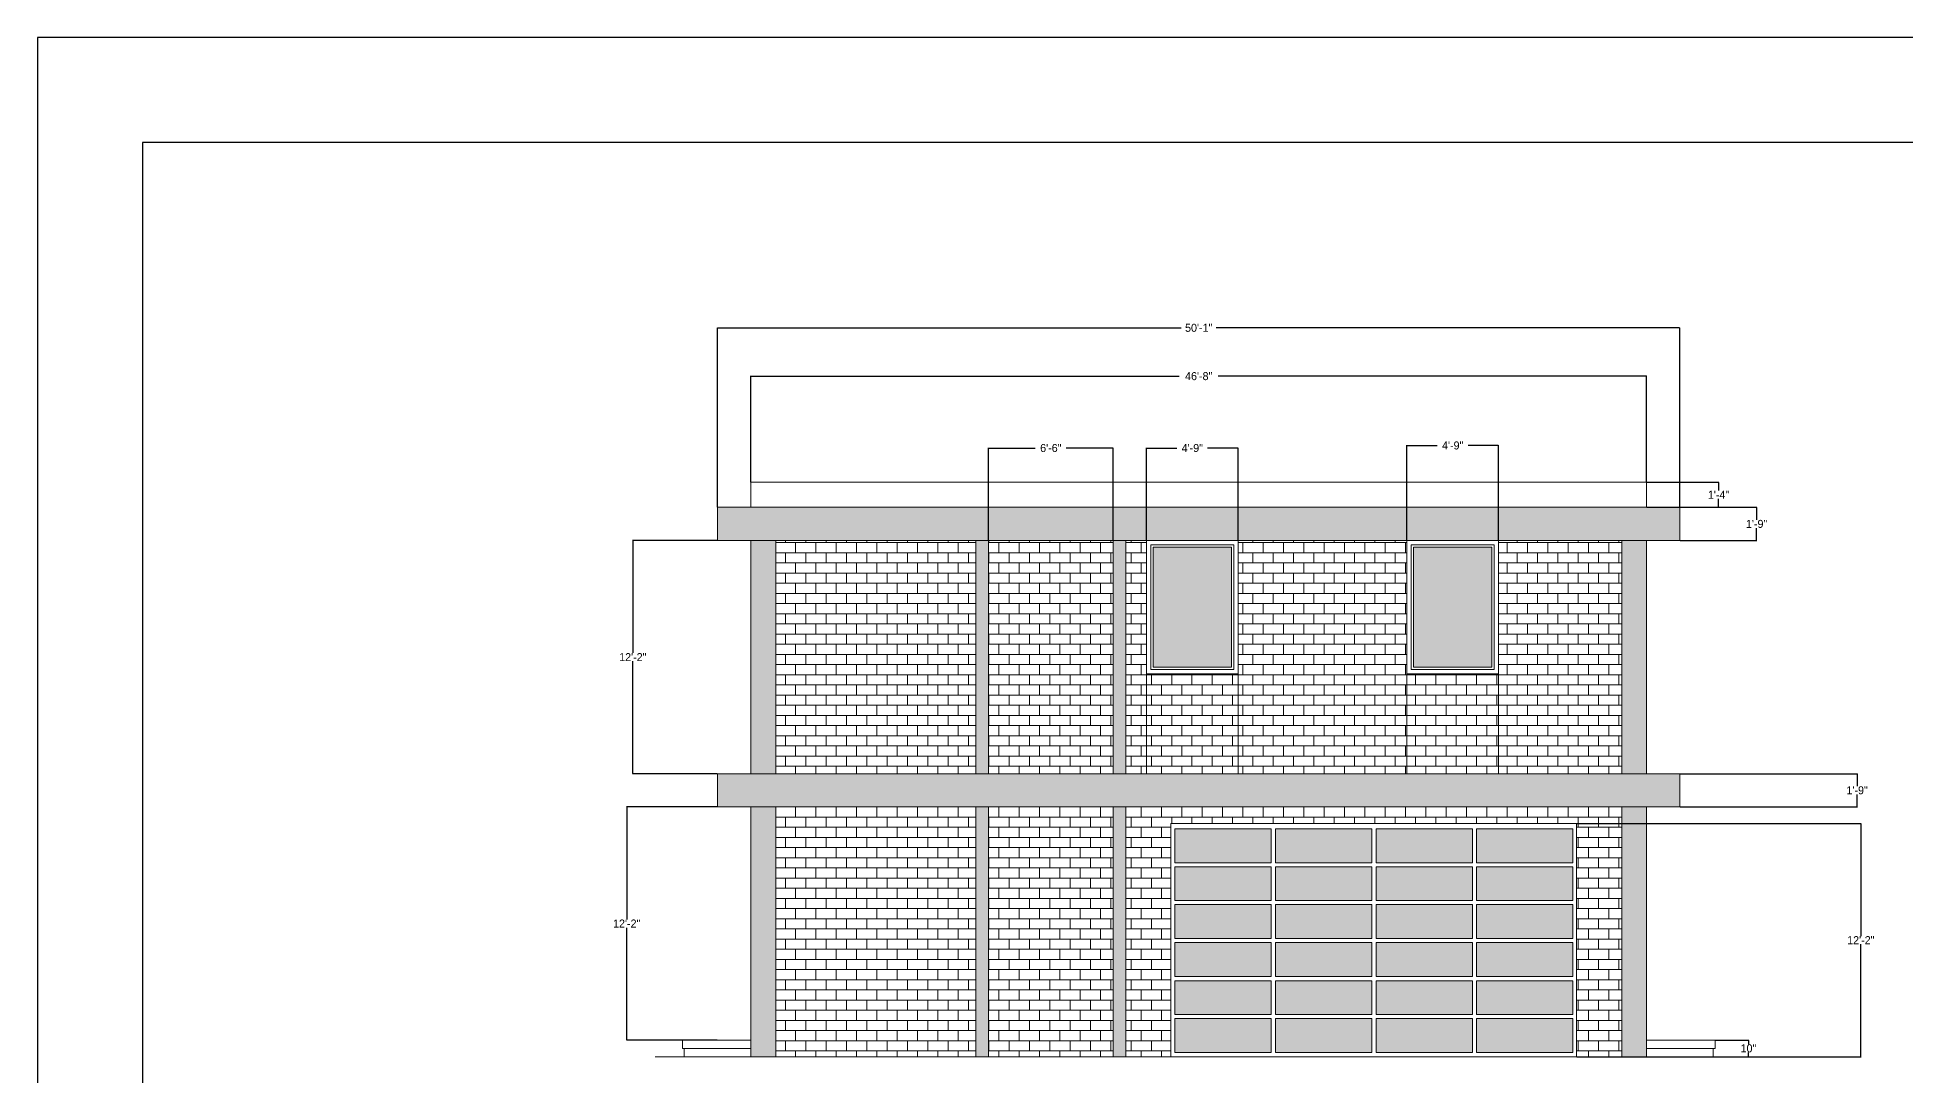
# Model space of a CAD drawing. Header units: millimetres. Extents: x 268 to 10756, y 109 to 4664.
# Drawn here: x 4045 to 5213, y 4015 to 4664 of the extents above; entities that cross this region are included whole.
import ezdxf

# ---------------------------------------------------------------- set-up
doc = ezdxf.new("R2010")
doc.units = ezdxf.units.MM
for name, color, linetype, lineweight in [('Dimention', 7, 'Continuous', 9), ('hatching', 7, 'Continuous', 9), ('section', 7, 'Continuous', 9)]:
    doc.layers.add(name, color=color, linetype=linetype, lineweight=lineweight)
doc.layers.add('Frame', color=7, linetype='Continuous')
doc.dimstyles.get("Standard").update_dxf_attribs({"dimtxt": 5, "dimasz": 0.18, "dimexe": 0.18, "dimexo": 0.0625, "dimgap": 0.09, "dimtad": 0, "dimtih": 1, "dimtoh": 1, "dimdec": 0, "dimzin": 0, "dimdsep": 46, "dimlunit": 4, "dimtxsty": 'Standard', "dimcen": 0.09, "dimadec": 1, "dimazin": 0, "dimtfac": 1, "dimtdec": 0, "dimtofl": 0, "dimtmove": 0, "dimatfit": 3, "dimfxl": 1, "dimfrac": 2, "dimtolj": 1, "dimtzin": 0, "dimarcsym": 0})

# ---------------------------------------------------------------- blocks, each defined once
blk = doc.blocks.new('*U103')
at = {"layer": 'section'}
blk.add_lwpolyline([(-30.1, 10.6), (30.1, 10.6), (30.1, -10.6), (-30.1, -10.6)], close=True, dxfattribs=at)
blk = doc.blocks.new('*U104')
at = {"layer": 'section', "color": 0, "linetype": 'ByBlock', "lineweight": -2, "transparency": 16777216}
for p in [(0, 118.6), (62.8, 118.6), (125.7, 118.6), (188.5, 118.6), (0, 94.9), (62.8, 94.9), (125.7, 94.9), (188.5, 94.9), (0, 71.2), (62.8, 71.2), (125.7, 71.2), (188.5, 71.2), (0, 47.5), (62.8, 47.5), (125.7, 47.5), (188.5, 47.5), (0, 23.7), (62.8, 23.7), (125.7, 23.7), (188.5, 23.7), (0, 0), (62.8, 0), (125.7, 0), (188.5, 0)]:
    blk.add_blockref('*U103', p, dxfattribs=at)
blk = doc.blocks.new('*D107')
at = {"layer": 'Defpoints', "color": 0, "transparency": 16777216}
for p in [(5007.1, 4172.9), (5007.1, 4027.3), (5184.7, 4027.3)]:
    blk.add_point(p, dxfattribs=at)
at = {"layer": 'Dimention', "color": 0, "lineweight": -2, "transparency": 16777216}
for p, q in [((5007.2, 4172.9), (5184.9, 4172.9)), ((5184.7, 4172.7), (5184.7, 4102.7)), ((5184.7, 4027.5), (5184.7, 4097.5)), ((5007.2, 4027.3), (5184.9, 4027.3))]:
    blk.add_line(p, q, dxfattribs=at)
at = {"layer": 'Dimention', "color": 0, "transparency": 16777216}
for points in [[(5184.6, 4172.7), (5184.7, 4172.7), (5184.7, 4172.9)], [(5184.6, 4027.5), (5184.7, 4027.5), (5184.7, 4027.3)]]:
    blk.add_solid(points, dxfattribs=at)
at = {"layer": 'Dimention', "color": 0, "transparency": 16777216, "insert": (5184.7, 4100.1), "char_height": 5, "attachment_point": 5}
blk.add_mtext('\\A1;12\'-2"', dxfattribs=at)
blk = doc.blocks.new('*D108')
at = {"layer": 'Defpoints', "color": 0, "transparency": 16777216}
for p in [(4470.3, 4183.3), (4413.6, 4037.7), (4470.3, 4037.7)]:
    blk.add_point(p, dxfattribs=at)
at = {"layer": 'Dimention', "color": 0, "lineweight": -2, "transparency": 16777216}
for p, q in [((4470.2, 4183.3), (4413.4, 4183.3)), ((4413.6, 4183.1), (4413.6, 4113.1)), ((4413.6, 4037.9), (4413.6, 4107.9)), ((4470.2, 4037.7), (4413.4, 4037.7))]:
    blk.add_line(p, q, dxfattribs=at)
at = {"layer": 'Dimention', "color": 0, "transparency": 16777216}
for points in [[(4413.6, 4183.1), (4413.6, 4183.1), (4413.6, 4183.3)], [(4413.6, 4037.9), (4413.6, 4037.9), (4413.6, 4037.7)]]:
    blk.add_solid(points, dxfattribs=at)
at = {"layer": 'Dimention', "color": 0, "transparency": 16777216, "insert": (4413.6, 4110.5), "char_height": 5, "attachment_point": 5}
blk.add_mtext('\\A1;12\'-2"', dxfattribs=at)
blk = doc.blocks.new('*D109')
at = {"layer": 'Defpoints', "color": 0, "transparency": 16777216}
for p in [(5093.6, 4037.7), (5093.6, 4027.3), (5114.5, 4027.3)]:
    blk.add_point(p, dxfattribs=at)
at = {"layer": 'Dimention', "color": 0, "lineweight": -2, "transparency": 16777216}
for p, q in [((5093.6, 4037.7), (5114.7, 4037.7)), ((5114.5, 4037.5), (5114.5, 4035.1)), ((5114.5, 4027.5), (5114.5, 4029.9)), ((5093.6, 4027.3), (5114.7, 4027.3))]:
    blk.add_line(p, q, dxfattribs=at)
at = {"layer": 'Dimention', "color": 0, "transparency": 16777216}
for points in [[(5114.5, 4037.5), (5114.5, 4037.5), (5114.5, 4037.7)], [(5114.5, 4027.5), (5114.5, 4027.5), (5114.5, 4027.3)]]:
    blk.add_solid(points, dxfattribs=at)
at = {"layer": 'Dimention', "color": 0, "transparency": 16777216, "insert": (5114.5, 4032.5), "char_height": 5, "attachment_point": 5}
blk.add_mtext('\\A1;10"', dxfattribs=at)
blk = doc.blocks.new('*D110')
at = {"layer": 'Defpoints', "color": 0, "transparency": 16777216}
for p in [(5071.7, 4204.1), (5071.7, 4183.3), (5182.4, 4183.3)]:
    blk.add_point(p, dxfattribs=at)
at = {"layer": 'Dimention', "color": 0, "lineweight": -2, "transparency": 16777216}
for p, q in [((5071.8, 4204.1), (5182.6, 4204.1)), ((5182.4, 4203.9), (5182.4, 4196.3)), ((5182.4, 4183.5), (5182.4, 4191.1)), ((5071.8, 4183.3), (5182.6, 4183.3))]:
    blk.add_line(p, q, dxfattribs=at)
at = {"layer": 'Dimention', "color": 0, "transparency": 16777216}
for points in [[(5182.3, 4203.9), (5182.4, 4203.9), (5182.4, 4204.1)], [(5182.3, 4183.5), (5182.4, 4183.5), (5182.4, 4183.3)]]:
    blk.add_solid(points, dxfattribs=at)
at = {"layer": 'Dimention', "color": 0, "transparency": 16777216, "insert": (5182.4, 4193.7), "char_height": 5, "attachment_point": 5}
blk.add_mtext('\\A1;1\'-9"', dxfattribs=at)
blk = doc.blocks.new('*D111')
at = {"layer": 'Defpoints', "color": 0, "transparency": 16777216}
for p in [(4470.3, 4349.7), (4417.4, 4204.1), (4470.3, 4204.1)]:
    blk.add_point(p, dxfattribs=at)
at = {"layer": 'Dimention', "color": 0, "lineweight": -2, "transparency": 16777216}
for p, q in [((4470.2, 4349.7), (4417.2, 4349.7)), ((4417.4, 4349.5), (4417.4, 4279.5)), ((4417.4, 4204.3), (4417.4, 4274.3)), ((4470.2, 4204.1), (4417.2, 4204.1))]:
    blk.add_line(p, q, dxfattribs=at)
at = {"layer": 'Dimention', "color": 0, "transparency": 16777216}
for points in [[(4417.4, 4349.5), (4417.4, 4349.5), (4417.4, 4349.7)], [(4417.4, 4204.3), (4417.4, 4204.3), (4417.4, 4204.1)]]:
    blk.add_solid(points, dxfattribs=at)
at = {"layer": 'Dimention', "color": 0, "transparency": 16777216, "insert": (4417.4, 4276.9), "char_height": 5, "attachment_point": 5}
blk.add_mtext('\\A1;12\'-2"', dxfattribs=at)
blk = doc.blocks.new('*D112')
at = {"layer": 'Defpoints', "color": 0, "transparency": 16777216}
for p in [(5071.7, 4370.5), (5071.7, 4349.7), (5119.6, 4349.7)]:
    blk.add_point(p, dxfattribs=at)
at = {"layer": 'Dimention', "color": 0, "lineweight": -2, "transparency": 16777216}
for p, q in [((5071.8, 4370.5), (5119.8, 4370.5)), ((5119.6, 4370.3), (5119.6, 4362.7)), ((5119.6, 4349.9), (5119.6, 4357.5)), ((5071.8, 4349.7), (5119.8, 4349.7))]:
    blk.add_line(p, q, dxfattribs=at)
at = {"layer": 'Dimention', "color": 0, "transparency": 16777216}
for points in [[(5119.6, 4370.3), (5119.6, 4370.3), (5119.6, 4370.5)], [(5119.6, 4349.9), (5119.6, 4349.9), (5119.6, 4349.7)]]:
    blk.add_solid(points, dxfattribs=at)
at = {"layer": 'Dimention', "color": 0, "transparency": 16777216, "insert": (5119.6, 4360.1), "char_height": 5, "attachment_point": 5}
blk.add_mtext('\\A1;1\'-9"', dxfattribs=at)
blk = doc.blocks.new('*D113')
at = {"layer": 'Defpoints', "color": 0, "transparency": 16777216}
for p in [(5071.7, 4482.6), (4470.3, 4370.5), (5071.7, 4370.5)]:
    blk.add_point(p, dxfattribs=at)
at = {"layer": 'Dimention', "color": 0, "lineweight": -2, "transparency": 16777216}
for p, q in [((4470.3, 4370.6), (4470.3, 4482.7)), ((5071.7, 4370.6), (5071.7, 4482.7)), ((4470.4, 4482.6), (4760.1, 4482.6)), ((5071.5, 4482.6), (4781.9, 4482.6))]:
    blk.add_line(p, q, dxfattribs=at)
at = {"layer": 'Dimention', "color": 0, "transparency": 16777216}
for points in [[(4470.4, 4482.6), (4470.4, 4482.5), (4470.3, 4482.6)], [(5071.5, 4482.6), (5071.5, 4482.5), (5071.7, 4482.6)]]:
    blk.add_solid(points, dxfattribs=at)
at = {"layer": 'Dimention', "color": 0, "transparency": 16777216, "insert": (4771, 4482.6), "char_height": 5, "attachment_point": 5}
blk.add_mtext('\\A1;50\'-1"', dxfattribs=at)
blk = doc.blocks.new('*D114')
at = {"layer": 'Defpoints', "color": 0, "transparency": 16777216}
for p in [(5050.9, 4452.4), (4491.1, 4386.1), (5050.9, 4386.1)]:
    blk.add_point(p, dxfattribs=at)
at = {"layer": 'Dimention', "color": 0, "lineweight": -2, "transparency": 16777216}
for p, q in [((4491.1, 4386.2), (4491.1, 4452.6)), ((4491.2, 4452.4), (4758.8, 4452.4)), ((5050.7, 4452.4), (4783.2, 4452.4)), ((5050.9, 4386.2), (5050.9, 4452.6))]:
    blk.add_line(p, q, dxfattribs=at)
at = {"layer": 'Dimention', "color": 0, "transparency": 16777216}
for points in [[(4491.2, 4452.4), (4491.2, 4452.4), (4491.1, 4452.4)], [(5050.7, 4452.4), (5050.7, 4452.4), (5050.9, 4452.4)]]:
    blk.add_solid(points, dxfattribs=at)
at = {"layer": 'Dimention', "color": 0, "transparency": 16777216, "insert": (4771, 4452.4), "char_height": 5, "attachment_point": 5}
blk.add_mtext('\\A1;46\'-8"', dxfattribs=at)
blk = doc.blocks.new('*D115')
at = {"layer": 'Defpoints', "color": 0, "transparency": 16777216}
for p in [(5050.9, 4386.1), (5050.9, 4370.5), (5095.8, 4370.5)]:
    blk.add_point(p, dxfattribs=at)
at = {"layer": 'Dimention', "color": 0, "lineweight": -2, "transparency": 16777216}
for p, q in [((5051, 4386.1), (5096, 4386.1)), ((5095.8, 4385.9), (5095.8, 4380.9)), ((5051, 4370.5), (5096, 4370.5)), ((5095.8, 4370.7), (5095.8, 4375.7))]:
    blk.add_line(p, q, dxfattribs=at)
at = {"layer": 'Dimention', "color": 0, "transparency": 16777216}
for points in [[(5095.7, 4385.9), (5095.8, 4385.9), (5095.8, 4386.1)], [(5095.7, 4370.7), (5095.8, 4370.7), (5095.8, 4370.5)]]:
    blk.add_solid(points, dxfattribs=at)
at = {"layer": 'Dimention', "color": 0, "transparency": 16777216, "insert": (5095.8, 4378.3), "char_height": 5, "attachment_point": 5}
blk.add_mtext('\\A1;1\'-4"', dxfattribs=at)
blk = doc.blocks.new('*D116')
at = {"layer": 'Defpoints', "color": 0, "transparency": 16777216}
for p in [(4717.6, 4407.5), (4639.6, 4349.7), (4717.6, 4349.7)]:
    blk.add_point(p, dxfattribs=at)
at = {"layer": 'Dimention', "color": 0, "lineweight": -2, "transparency": 16777216}
for p, q in [((4639.6, 4349.8), (4639.6, 4407.7)), ((4639.7, 4407.5), (4668.9, 4407.5)), ((4717.4, 4407.5), (4688.2, 4407.5)), ((4717.6, 4349.8), (4717.6, 4407.7))]:
    blk.add_line(p, q, dxfattribs=at)
at = {"layer": 'Dimention', "color": 0, "transparency": 16777216}
for points in [[(4639.7, 4407.6), (4639.7, 4407.5), (4639.6, 4407.5)], [(4717.4, 4407.6), (4717.4, 4407.5), (4717.6, 4407.5)]]:
    blk.add_solid(points, dxfattribs=at)
at = {"layer": 'Dimention', "color": 0, "transparency": 16777216, "insert": (4678.6, 4407.5), "char_height": 5, "attachment_point": 5}
blk.add_mtext('\\A1;6\'-6"', dxfattribs=at)
blk = doc.blocks.new('*D117')
at = {"layer": 'Defpoints', "color": 0, "transparency": 16777216}
for p in [(4795.6, 4407.5), (4738.4, 4349.7), (4795.6, 4349.7)]:
    blk.add_point(p, dxfattribs=at)
at = {"layer": 'Dimention', "color": 0, "lineweight": -2, "transparency": 16777216}
for p, q in [((4738.4, 4349.8), (4738.4, 4407.7)), ((4738.5, 4407.5), (4757.3, 4407.5)), ((4795.4, 4407.5), (4776.6, 4407.5)), ((4795.6, 4349.8), (4795.6, 4407.7))]:
    blk.add_line(p, q, dxfattribs=at)
at = {"layer": 'Dimention', "color": 0, "transparency": 16777216}
for points in [[(4738.5, 4407.6), (4738.5, 4407.5), (4738.4, 4407.5)], [(4795.4, 4407.6), (4795.4, 4407.5), (4795.6, 4407.5)]]:
    blk.add_solid(points, dxfattribs=at)
at = {"layer": 'Dimention', "color": 0, "transparency": 16777216, "insert": (4767, 4407.5), "char_height": 5, "attachment_point": 5}
blk.add_mtext('\\A1;4\'-9"', dxfattribs=at)
blk = doc.blocks.new('*D118')
at = {"layer": 'Defpoints', "color": 0, "transparency": 16777216}
for p in [(4958.3, 4409.1), (4901.1, 4349.7), (4958.3, 4349.7)]:
    blk.add_point(p, dxfattribs=at)
at = {"layer": 'Dimention', "color": 0, "lineweight": -2, "transparency": 16777216}
for p, q in [((4901.1, 4349.8), (4901.1, 4409.3)), ((4901.3, 4409.1), (4920.1, 4409.1)), ((4958.2, 4409.1), (4939.4, 4409.1)), ((4958.3, 4349.8), (4958.3, 4409.3))]:
    blk.add_line(p, q, dxfattribs=at)
at = {"layer": 'Dimention', "color": 0, "transparency": 16777216}
for points in [[(4901.3, 4409.2), (4901.3, 4409.1), (4901.1, 4409.1)], [(4958.2, 4409.2), (4958.2, 4409.1), (4958.3, 4409.1)]]:
    blk.add_solid(points, dxfattribs=at)
at = {"layer": 'Dimention', "color": 0, "transparency": 16777216, "insert": (4929.7, 4409.1), "char_height": 5, "attachment_point": 5}
blk.add_mtext('\\A1;4\'-9"', dxfattribs=at)

msp = doc.modelspace()

# ---------------------------------------------------------------- hatches: boundary and pattern name
at = {"layer": 'Dimention', "true_color": 0xa10808, "transparency": 33554630}
h = msp.add_hatch(dxfattribs=at)
h.set_pattern_fill('BRICK', color=14)
h.set_pattern_definition([(0, (-2.049, 760.6995), (0, 6.35), []), (90, (-2.049, 760.7), (-12.7, 8e-16), [6.35, -6.35]), (90, (4.301, 760.7), (-12.7, 8e-16), [-6.35, 6.35])])
h.paths.add_polyline_path([(4631.8, 4349.7), (4506.7, 4349.7), (4506.7, 4204.1), (4631.8, 4204.1)])
h.paths.add_polyline_path([(4717.6, 4349.7), (4639.6, 4349.7), (4639.6, 4204.1), (4717.6, 4204.1)])
h.paths.add_polyline_path([(4738.4, 4349.7), (4725.4, 4349.7), (4725.4, 4204.1), (4738.4, 4204.1)])
h.paths.add_polyline_path([(4795.6, 4266.5), (4738.4, 4266.5), (4738.4, 4204.1), (4795.6, 4204.1)])
h.paths.add_polyline_path([(4901.1, 4349.7), (4795.6, 4349.7), (4795.6, 4204.1), (4901.1, 4204.1)])
h.paths.add_polyline_path([(4958.3, 4266.5), (4901.1, 4266.5), (4901.1, 4204.1), (4958.3, 4204.1)])
h.paths.add_polyline_path([(5035.3, 4349.7), (4958.3, 4349.7), (4958.3, 4204.1), (5035.3, 4204.1)])
h.paths.add_polyline_path([(4631.8, 4183.3), (4506.7, 4183.3), (4506.7, 4027.3), (4631.8, 4027.3)])
h.paths.add_polyline_path([(4717.6, 4183.3), (4639.6, 4183.3), (4639.6, 4027.3), (4717.6, 4027.3)])
h.paths.add_polyline_path([(4753.5, 4172.9), (5007.1, 4172.9), (5007.1, 4027.3), (5035.3, 4027.3), (5035.3, 4183.3), (4725.4, 4183.3), (4725.4, 4027.3), (4753.5, 4027.3)])
at = {"layer": 'hatching', "transparency": 33554556}
h = msp.add_hatch(color=7, dxfattribs=at)
h.dxf.hatch_style = 1
h.paths.add_polyline_path([(4506.7, 4349.7), (4491.1, 4349.7), (4491.1, 4204.1), (4506.7, 4204.1)])
h.paths.add_polyline_path([(4639.6, 4349.7), (4631.8, 4349.7), (4631.8, 4204.1), (4639.6, 4204.1)])
h.paths.add_polyline_path([(4725.4, 4349.7), (4717.6, 4349.7), (4717.6, 4204.1), (4725.4, 4204.1)])
h.paths.add_polyline_path([(5071.7, 4204.1), (4470.3, 4204.1), (4470.3, 4183.3), (5071.7, 4183.3)])
h.paths.add_polyline_path([(4506.7, 4183.3), (4491.1, 4183.3), (4491.1, 4027.3), (4506.7, 4027.3)])
h.paths.add_polyline_path([(4639.6, 4183.3), (4631.8, 4183.3), (4631.8, 4027.3), (4639.6, 4027.3)])
h.paths.add_polyline_path([(4725.4, 4183.3), (4717.6, 4183.3), (4717.6, 4027.3), (4725.4, 4027.3)])
h.paths.add_polyline_path([(5050.9, 4349.7), (5035.3, 4349.7), (5035.3, 4204.1), (5050.9, 4204.1)])
h.paths.add_polyline_path([(5050.9, 4183.3), (5035.3, 4183.3), (5035.3, 4027.3), (5050.9, 4027.3)])
h.paths.add_polyline_path([(5071.7, 4370.5), (4470.3, 4370.5), (4470.3, 4349.7), (5050.9, 4349.7), (5071.7, 4349.7)])
at = {"layer": 'hatching'}
h = msp.add_hatch(color=256, dxfattribs=at)
h.dxf.hatch_style = 1
h.set_gradient(color1=(0, 255, 255), color2=(4, 132, 251), tint=1, name='INVSPHERICAL')
h.paths.add_polyline_path([(4791.4, 4345.6), (4742.5, 4345.6), (4742.5, 4270.7), (4791.4, 4270.7)])
h = msp.add_hatch(color=256, dxfattribs=at)
h.dxf.hatch_style = 1
h.set_gradient(color1=(0, 255, 255), color2=(4, 132, 251), tint=1, name='INVSPHERICAL')
h.paths.add_polyline_path([(4954.2, 4345.6), (4905.3, 4345.6), (4905.3, 4270.7), (4954.2, 4270.7)])
at = {"layer": 'hatching', "transparency": 33554556}
h = msp.add_hatch(color=256, dxfattribs=at)
h.dxf.hatch_style = 1
h.set_gradient(color1=(82, 50, 50), color2=(142, 74, 72), tint=1, name='CURVED')
h.paths.add_polyline_path([(4816.3, 4169.8), (4756.1, 4169.8), (4756.1, 4148.5), (4816.3, 4148.5)])
h.paths.add_polyline_path([(4879.1, 4169.8), (4819, 4169.8), (4819, 4148.5), (4879.1, 4148.5)])
h.paths.add_polyline_path([(4942, 4169.8), (4881.8, 4169.8), (4881.8, 4148.5), (4942, 4148.5)])
h.paths.add_polyline_path([(5004.8, 4169.8), (4944.6, 4169.8), (4944.6, 4148.5), (5004.8, 4148.5)])
h.paths.add_polyline_path([(5004.8, 4146), (4944.6, 4146), (4944.6, 4124.8), (5004.8, 4124.8)])
h.paths.add_polyline_path([(4942, 4146), (4881.8, 4146), (4881.8, 4124.8), (4942, 4124.8)])
h.paths.add_polyline_path([(4879.1, 4146), (4819, 4146), (4819, 4124.8), (4879.1, 4124.8)])
h.paths.add_polyline_path([(4816.3, 4146), (4756.1, 4146), (4756.1, 4124.8), (4816.3, 4124.8)])
h.paths.add_polyline_path([(4816.3, 4122.3), (4756.1, 4122.3), (4756.1, 4101.1), (4816.3, 4101.1)])
h.paths.add_polyline_path([(4879.1, 4122.3), (4819, 4122.3), (4819, 4101.1), (4879.1, 4101.1)])
h.paths.add_polyline_path([(4942, 4122.3), (4881.8, 4122.3), (4881.8, 4101.1), (4942, 4101.1)])
h.paths.add_polyline_path([(5004.8, 4122.3), (4944.6, 4122.3), (4944.6, 4101.1), (5004.8, 4101.1)])
h.paths.add_polyline_path([(5004.8, 4098.6), (4944.6, 4098.6), (4944.6, 4077.4), (5004.8, 4077.4)])
h.paths.add_polyline_path([(4942, 4098.6), (4881.8, 4098.6), (4881.8, 4077.4), (4942, 4077.4)])
h.paths.add_polyline_path([(4942, 4074.9), (4881.8, 4074.9), (4881.8, 4053.6), (4942, 4053.6)])
h.paths.add_polyline_path([(5004.8, 4074.9), (4944.6, 4074.9), (4944.6, 4053.6), (5004.8, 4053.6)])
h.paths.add_polyline_path([(5004.8, 4051.1), (4944.6, 4051.1), (4944.6, 4029.9), (5004.8, 4029.9)])
h.paths.add_polyline_path([(4942, 4051.1), (4881.8, 4051.1), (4881.8, 4029.9), (4942, 4029.9)])
h.paths.add_polyline_path([(4879.1, 4051.1), (4819, 4051.1), (4819, 4029.9), (4879.1, 4029.9)])
h.paths.add_polyline_path([(4879.1, 4074.9), (4819, 4074.9), (4819, 4053.6), (4879.1, 4053.6)])
h.paths.add_polyline_path([(4879.1, 4098.6), (4819, 4098.6), (4819, 4077.4), (4879.1, 4077.4)])
h.paths.add_polyline_path([(4816.3, 4098.6), (4756.1, 4098.6), (4756.1, 4077.4), (4816.3, 4077.4)])
h.paths.add_polyline_path([(4816.3, 4074.9), (4756.1, 4074.9), (4756.1, 4053.6), (4816.3, 4053.6)])
h.paths.add_polyline_path([(4816.3, 4051.1), (4756.1, 4051.1), (4756.1, 4029.9), (4816.3, 4029.9)])

# ---------------------------------------------------------------- linework, layer by layer
at = {"layer": 'Frame'}
msp.add_lwpolyline([(4045.4, 2712), (6805.9, 2712), (6805.9, 4664), (4045.4, 4664)], close=True, dxfattribs=at)
msp.add_lwpolyline([(6740.2, 3066.9), (6740.2, 4598.3), (4111.1, 4598.3), (4111.1, 3198.3)], dxfattribs=at)
at = {"layer": 'section'}
for p, q in [((4470.3, 4349.7), (5050.9, 4349.7)), ((4491.1, 4349.7), (4491.1, 4204.1)), ((4506.7, 4349.7), (4506.7, 4204.1)), ((4631.8, 4349.7), (4631.8, 4204.1)), ((4639.6, 4349.7), (4639.6, 4204.1)), ((4717.6, 4349.7), (4717.6, 4204.1)), ((4725.4, 4349.7), (4725.4, 4204.1)), ((4738.4, 4349.7), (4738.4, 4204.1)), ((4795.6, 4349.7), (4795.6, 4204.1)), ((4901.1, 4349.7), (4901.1, 4204.1)), ((4958.3, 4349.7), (4958.3, 4204.1)), ((5035.3, 4349.7), (5035.3, 4204.1)), ((5050.9, 4349.7), (5050.9, 4204.1)), ((5050.9, 4349.7), (5071.7, 4349.7)), ((4738.4, 4266.5), (4795.6, 4266.5)), ((4901.1, 4266.5), (4958.3, 4266.5)), ((5071.7, 4204.1), (4470.3, 4204.1)), ((4491.1, 4183.3), (4491.1, 4027.3)), ((4506.7, 4027.3), (4506.7, 4183.3)), ((4631.8, 4027.3), (4631.8, 4183.3)), ((4639.6, 4027.3), (4639.6, 4183.3)), ((4717.6, 4027.3), (4717.6, 4183.3)), ((4725.4, 4027.3), (4725.4, 4183.3)), ((5035.3, 4027.3), (5035.3, 4183.3)), ((5050.9, 4027.3), (5050.9, 4183.3)), ((4491.1, 4037.7), (4448.4, 4037.7)), ((4448.4, 4037.7), (4448.4, 4032.5)), ((4448.4, 4032.5), (4491.1, 4032.5)), ((4449.5, 4032.5), (4449.5, 4027.3)), ((5050.9, 4037.7), (5093.6, 4037.7)), ((5093.6, 4032.5), (5050.9, 4032.5)), ((5092.5, 4032.5), (5092.5, 4027.3)), ((5093.6, 4037.7), (5093.6, 4032.5)), ((4491.1, 4027.3), (4431.3, 4027.3)), ((4491.1, 4027.3), (5050.9, 4027.3)), ((5128.9, 4027.3), (5050.9, 4027.3))]:
    msp.add_line(p, q, dxfattribs=at)
for points in [[(4491.1, 4370.5), (4491.1, 4386.1), (5050.9, 4386.1), (5050.9, 4370.5)], [(4470.3, 4349.7), (4470.3, 4370.5), (5071.7, 4370.5), (5071.7, 4349.7)], [(5071.7, 4204.1), (5071.7, 4183.3), (4470.3, 4183.3), (4470.3, 4204.1)]]:
    msp.add_lwpolyline(points, dxfattribs=at)
for points in [[(4741, 4347.1), (4793, 4347.1), (4793, 4269.1), (4741, 4269.1)], [(4742.5, 4345.6), (4791.4, 4345.6), (4791.4, 4270.7), (4742.5, 4270.7)], [(4903.7, 4347.1), (4955.7, 4347.1), (4955.7, 4269.1), (4903.7, 4269.1)], [(4905.3, 4345.6), (4954.2, 4345.6), (4954.2, 4270.7), (4905.3, 4270.7)], [(4753.5, 4172.9), (5007.1, 4172.9), (5007.1, 4027.3), (4753.5, 4027.3)]]:
    msp.add_lwpolyline(points, close=True, dxfattribs=at)

# ---------------------------------------------------------------- block references
msp.add_blockref('*U104', (4786.2, 4040.5), dxfattribs=at)

# ---------------------------------------------------------------- dimensions: what is measured, and where the dimension line sits
at = {"layer": 'Dimention'}
for base, p1, p2, picture, middle in [((5071.7, 4482.6), (4470.3, 4370.5), (5071.7, 4370.5), '*D113', (4771, 4482.6)), ((5050.9, 4452.4), (4491.1, 4386.1), (5050.9, 4386.1), '*D114', (4771, 4452.4)), ((4717.6, 4407.5), (4639.6, 4349.7), (4717.6, 4349.7), '*D116', (4678.6, 4407.5)), ((4795.6, 4407.5), (4738.4, 4349.7), (4795.6, 4349.7), '*D117', (4767, 4407.5)), ((4958.3, 4409.1), (4901.1, 4349.7), (4958.3, 4349.7), '*D118', (4929.7, 4409.1))]:
    dim = msp.add_linear_dim(base=base, p1=p1, p2=p2, dimstyle='Standard', dxfattribs=at)
    dim.commit()
    dim.dimension.update_dxf_attribs({"geometry": picture, "text_midpoint": middle})
for base, p1, p2, picture, middle in [((5095.8, 4370.5), (5050.9, 4386.1), (5050.9, 4370.5), '*D115', (5095.8, 4378.3)), ((5119.6, 4349.7), (5071.7, 4370.5), (5071.7, 4349.7), '*D112', (5119.6, 4360.1)), ((4417.4, 4204.1), (4470.3, 4349.7), (4470.3, 4204.1), '*D111', (4417.4, 4276.9)), ((5182.4, 4183.3), (5071.7, 4204.1), (5071.7, 4183.3), '*D110', (5182.4, 4193.7)), ((4413.6, 4037.7), (4470.3, 4183.3), (4470.3, 4037.7), '*D108', (4413.6, 4110.5)), ((5184.7, 4027.3), (5007.1, 4172.9), (5007.1, 4027.3), '*D107', (5184.7, 4100.1)), ((5114.5, 4027.3), (5093.6, 4037.7), (5093.6, 4027.3), '*D109', (5114.5, 4032.5))]:
    dim = msp.add_linear_dim(base=base, p1=p1, p2=p2, angle=90, dimstyle='Standard', dxfattribs=at)
    dim.commit()
    dim.dimension.update_dxf_attribs({"geometry": picture, "text_midpoint": middle})

doc.saveas('drawing.dxf')
